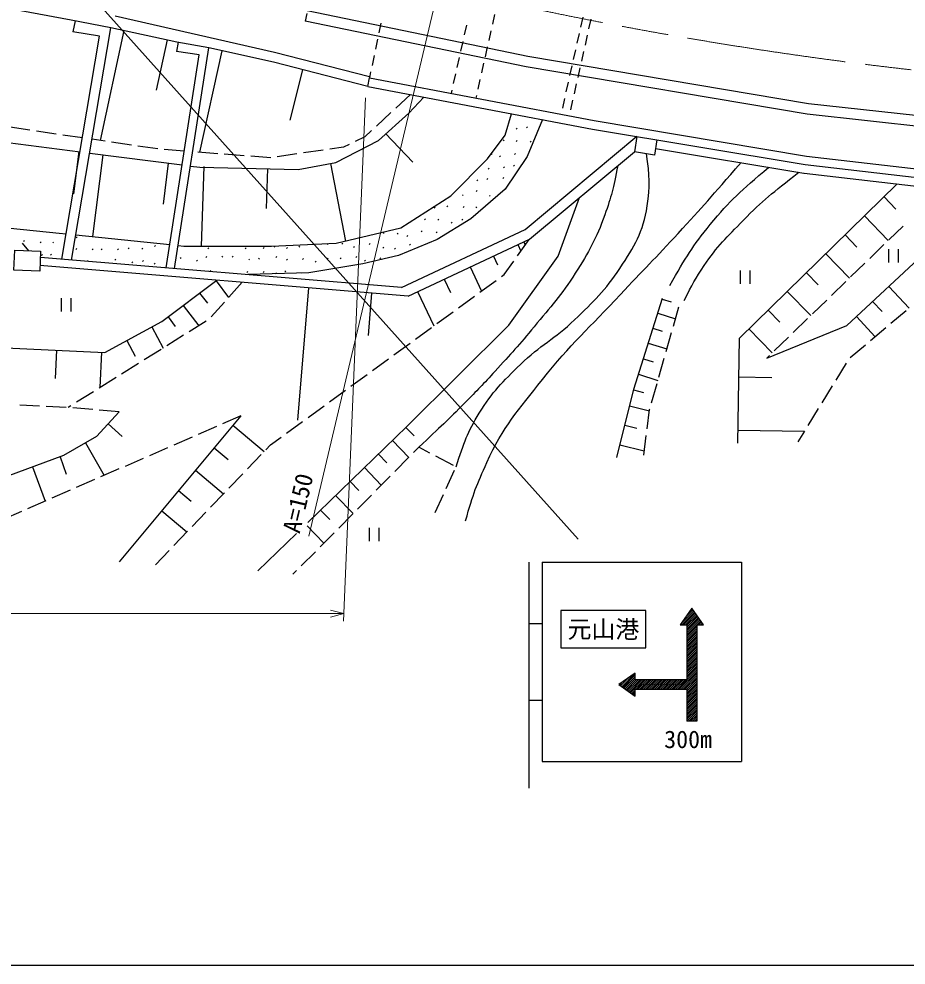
# Model space of a CAD drawing. Units: millimetres, scale not verified. Extents: x 40000 to 680000, y 20000 to 380000.
# Drawn here: x 191144 to 257897, y 205000 to 276162 of the extents above; entities that cross this region are included whole.
import ezdxf
from ezdxf.enums import TextEntityAlignment as Align

# ---------------------------------------------------------------- set-up
doc = ezdxf.new("R2010")
doc.units = ezdxf.units.MM
doc.header["$LTSCALE"] = 1000
doc.linetypes.add('CHAIN', pattern=[18.5, 12, -1.5, 3.5, -1.5])
for name, color, linetype, lineweight in [('M-BGD', 7, 'Continuous', 25), ('M-BMK', 2, 'CHAIN', 13), ('M-STR-HTXT', 7, 'Continuous', 13), ('M-STR-STR1', 1, 'Continuous', 25), ('M-STR-STRC', 7, 'Continuous', 25), ('M-TTL-BAND', 7, 'Continuous', 25)]:
    doc.layers.add(name, color=color, linetype=linetype, lineweight=lineweight)
doc.styles.add('ＭＳ ゴシック', font='')
doc.styles.get('ＭＳ ゴシック').set_extended_font_data('MS Gothic')

msp = doc.modelspace()

# ---------------------------------------------------------------- hatches: boundary and pattern name
at = {"layer": 'M-STR-STRC'}
h = msp.add_hatch(dxfattribs=at)
h.set_pattern_fill('USER', color=256, style=0, pattern_type=2)
h.set_pattern_definition([(45, (241399, 223341), (-141.4214, 141.4214), []), (45, (241399, 223200), (-141.4214, 141.4214), [])])
h.paths.add_polyline_path([(241399, 223341), (241399, 225716), (237524, 225716), (237524, 225216), (236274, 226091), (237524, 226966), (237524, 226466), (241399, 226466), (241399, 230591), (240899, 230591), (241774, 231841), (242649, 230591), (242149, 230591), (242149, 223341)])

# ---------------------------------------------------------------- linework, layer by layer
at = {"layer": 'M-BGD'}
for p, q in [((195071, 276077), (185252, 277863)), ((198374, 276390), (210380, 273667)), ((212804, 276570), (212683, 275983)), ((226931, 276493), (226766, 275762)), ((233566, 276286), (233402, 275554)), ((234178, 276148), (234013, 275417)), ((198061, 275497), (195071, 276077)), ((195112, 258030), (198061, 275497)), ((195366, 276020), (195205, 275191)), ((203015, 274426), (198061, 275497)), ((229301, 272557), (212683, 275983)), ((224809, 275688), (224645, 274957)), ((194380, 258091), (197210, 274853)), ((197210, 274853), (195205, 275191)), ((199039, 275286), (197254, 267030)), ((226657, 275274), (226493, 274542)), ((233292, 275066), (233128, 274334)), ((233904, 274929), (233740, 274197)), ((202295, 274582), (201477, 270802)), ((202856, 257388), (205426, 273980)), ((203118, 274407), (202991, 273721)), ((205426, 273980), (203015, 274426)), ((210290, 272908), (205426, 273980)), ((224535, 274469), (224371, 273737)), ((226383, 274054), (226219, 273322)), ((202217, 257441), (204698, 273456)), ((204698, 273456), (202991, 273721)), ((206402, 273765), (204721, 266131)), ((210380, 273667), (217535, 271823)), ((233019, 273846), (232854, 273115)), ((233630, 273709), (233466, 272977)), ((217394, 271090), (210290, 272908)), ((224261, 273249), (224097, 272517)), ((226110, 272834), (225945, 272103)), ((250455, 268993), (229301, 272557)), ((232745, 272627), (232581, 271895)), ((212491, 272345), (211522, 268559)), ((223988, 272029), (223824, 271298)), ((233357, 272489), (233192, 271758)), ((225836, 271615), (225672, 270883)), ((232471, 271407), (232307, 270675)), ((233083, 271270), (232919, 270538)), ((220605, 270479), (219506, 269458)), ((223714, 270810), (223658, 270560)), ((220493, 269070), (221608, 270288)), ((225562, 270395), (225520, 270206)), ((232198, 270187), (232033, 269456)), ((232809, 270050), (232645, 269318)), ((219139, 269118), (218040, 268098)), ((218190, 267017), (220493, 269070)), ((227742, 267419), (228196, 269035)), ((262649, 267641), (250455, 268993)), ((230528, 268591), (229393, 265812)), ((191962, 267792), (190478, 268009)), ((193941, 267503), (192457, 267720)), ((217673, 267758), (217164, 267285)), ((228563, 267886), (228634, 267957)), ((229333, 267982), (229403, 268053)), ((189135, 267017), (195743, 266167)), ((195920, 267214), (194436, 267431)), ((197626, 266965), (196645, 267108)), ((199605, 266676), (198121, 266893)), ((214977, 265366), (218190, 267017)), ((217164, 267285), (216436, 266941)), ((218733, 267536), (220786, 265391)), ((226403, 265633), (227742, 267419)), ((227593, 266996), (227663, 267067)), ((228553, 266955), (228624, 267026)), ((229231, 260334), (237648, 267342)), ((229605, 266903), (229676, 266974)), ((237643, 267316), (237452, 266169)), ((239155, 267065), (238963, 265917)), ((195651, 266179), (195244, 263013)), ((201584, 266387), (200100, 266604)), ((203577, 266217), (202081, 266330)), ((214046, 266303), (212562, 266084)), ((215557, 266526), (214540, 266376)), ((215984, 266728), (215557, 266526)), ((229572, 259608), (237452, 266169)), ((238963, 265917), (237452, 266169)), ((239048, 266427), (250206, 264568)), ((196470, 266074), (203416, 265181)), ((197462, 265946), (196671, 259793)), ((206100, 266026), (204604, 266139)), ((208094, 265875), (206598, 265988)), ((210088, 265724), (208593, 265838)), ((212067, 266011), (210583, 265792)), ((223636, 262866), (226403, 265633)), ((226677, 265979), (226747, 266049)), ((227309, 265801), (227380, 265872)), ((229393, 265812), (227742, 263357)), ((228430, 265973), (228500, 266044)), ((202385, 265313), (201989, 262237)), ((204050, 265099), (204756, 265008)), ((204756, 265008), (212165, 264830)), ((205049, 265066), (204851, 259072)), ((209844, 264907), (209745, 261910)), ((212165, 264830), (214977, 265366)), ((214597, 265293), (215708, 259459)), ((226459, 264858), (226530, 264929)), ((227613, 264975), (227683, 265045)), ((228364, 265094), (228435, 265164)), ((225604, 263992), (225675, 264063)), ((226352, 264078), (226423, 264149)), ((227567, 264166), (227638, 264237)), ((250237, 264563), (262104, 263183)), ((227742, 263357), (225153, 261125)), ((245352, 252144), (257233, 263749)), ((219886, 260456), (223636, 262866)), ((224511, 262872), (224582, 262943)), ((225560, 263187), (225631, 263258)), ((226542, 262821), (226613, 262892)), ((231714, 258314), (233327, 262734)), ((253432, 253095), (264051, 263013)), ((256236, 262776), (257133, 261858)), ((222395, 261931), (222466, 262002)), ((223347, 262022), (223418, 262092)), ((224569, 261975), (224640, 262046)), ((225539, 261963), (225609, 262034)), ((179547, 261527), (194178, 260054)), ((254768, 261341), (256561, 259506)), ((215021, 259296), (219886, 260456)), ((221659, 261046), (221730, 261117)), ((225153, 261125), (222609, 259563)), ((222656, 261035), (222727, 261106)), ((223670, 260815), (223741, 260886)), ((224481, 261023), (224552, 261093)), ((257670, 260581), (256593, 259537)), ((194178, 260054), (194702, 259999)), ((195432, 259923), (202487, 259184)), ((195454, 259705), (195525, 259776)), ((218564, 260021), (218635, 260092)), ((219617, 259974), (219687, 260045)), ((219932, 255970), (229231, 260334)), ((220341, 259804), (220412, 259875)), ((221420, 260150), (221491, 260220)), ((222535, 260070), (222606, 260140)), ((253308, 259916), (254199, 259004)), ((191888, 258721), (191409, 259299)), ((191481, 259435), (191552, 259506)), ((192749, 259314), (192820, 259385)), ((193685, 259309), (193755, 259380)), ((201339, 259044), (201409, 259114)), ((203123, 259117), (203551, 259072)), ((203551, 259072), (210157, 259072)), ((210157, 259072), (215021, 259296)), ((210360, 259000), (210430, 259071)), ((212220, 259003), (212291, 259074)), ((214337, 259204), (214401, 259267)), ((215434, 259216), (215505, 259287)), ((216320, 258986), (216391, 259056)), ((217491, 259202), (217562, 259273)), ((222609, 259563), (219708, 258358)), ((220429, 255317), (229572, 259608)), ((220535, 259157), (220605, 259228)), ((228668, 258347), (229542, 259567)), ((228675, 259187), (228910, 258685)), ((229128, 259400), (229245, 259149)), ((256234, 259189), (255157, 258145)), ((192836, 258366), (192907, 258437)), ((193529, 258390), (193599, 258461)), ((195435, 258817), (195505, 258888)), ((196650, 258806), (196721, 258877)), ((197344, 258788), (197415, 258859)), ((198558, 258796), (198629, 258866)), ((199366, 258872), (199436, 258943)), ((200386, 258839), (200457, 258909)), ((205370, 258878), (205441, 258949)), ((208174, 258879), (208245, 258949)), ((209528, 258906), (209599, 258977)), ((211273, 258888), (211344, 258958)), ((219708, 258358), (217030, 257733)), ((218518, 258930), (218589, 259001)), ((219414, 258840), (219484, 258911)), ((226842, 258327), (227152, 257667)), ((251849, 258491), (253631, 256666)), ((256581, 258848), (256581, 257848)), ((257331, 257848), (257331, 258848)), ((220429, 255317), (192707, 257618)), ((219932, 255970), (192758, 258226)), ((196293, 257933), (196353, 257993)), ((197299, 257849), (197325, 257875)), ((198356, 258013), (198426, 258083)), ((199647, 257828), (199718, 257899)), ((200450, 257920), (200520, 257991)), ((201327, 257721), (201397, 257791)), ((203269, 258157), (203340, 258228)), ((204502, 257935), (204573, 258006)), ((205206, 258221), (205277, 258292)), ((206428, 258236), (206499, 258306)), ((207184, 258242), (207255, 258313)), ((208431, 258031), (208502, 258102)), ((209184, 258085), (209255, 258156)), ((210474, 258216), (210545, 258287)), ((211282, 258010), (211353, 258081)), ((212474, 258068), (212545, 258138)), ((217030, 257733), (212968, 257064)), ((213435, 257863), (213505, 257934)), ((214340, 258097), (214411, 258168)), ((215315, 258116), (215386, 258186)), ((216493, 258227), (216564, 258298)), ((217140, 257939), (217211, 258009)), ((218298, 258119), (218369, 258190)), ((227652, 256930), (228377, 257941)), ((228010, 253136), (231714, 258314)), ((254798, 257797), (253720, 256753)), ((205518, 257167), (205587, 257236)), ((208285, 257102), (208356, 257172)), ((212968, 257064), (208371, 256930)), ((209529, 257098), (209599, 257168)), ((210450, 256991), (210521, 257062)), ((211168, 257141), (211239, 257212)), ((212358, 257046), (212373, 257062)), ((225094, 257507), (225947, 255688)), ((227445, 256779), (227652, 256930)), ((245411, 257244), (245411, 256244)), ((246161, 256244), (246161, 257244)), ((250399, 257074), (251284, 256168)), ((201900, 253404), (206034, 256512)), ((205973, 256466), (206921, 255205)), ((207947, 256353), (206948, 255235)), ((223151, 256595), (223629, 255577)), ((225829, 255602), (227041, 256485)), ((253361, 256405), (252284, 255361)), ((204743, 255542), (205321, 254774)), ((212930, 255940), (212103, 245974)), ((217684, 255545), (217419, 252353)), ((221146, 255654), (222357, 253073)), ((248949, 255658), (250719, 253845)), ((256592, 256046), (258121, 254410)), ((194330, 255148), (194330, 254148)), ((195080, 254148), (195080, 255148)), ((206614, 254862), (205615, 253744)), ((224212, 254424), (225425, 255307)), ((237407, 248326), (239568, 255163)), ((239545, 255091), (240214, 254880)), ((251925, 255013), (250848, 253970)), ((255378, 254912), (256087, 254153)), ((203514, 254618), (204669, 253081)), ((222596, 253246), (223808, 254130)), ((240392, 253063), (240803, 254501)), ((247508, 254250), (248388, 253350)), ((257892, 254215), (256747, 253246)), ((197615, 251083), (201900, 253404)), ((202362, 253752), (202903, 253032)), ((205230, 253432), (203959, 252636)), ((239207, 254021), (240545, 253598)), ((250489, 253622), (249412, 252578)), ((254163, 253777), (255581, 252259)), ((201142, 252993), (201999, 251410)), ((220333, 245504), (228010, 253136)), ((220979, 252069), (222191, 252952)), ((238853, 252901), (239553, 252679)), ((246067, 252843), (247826, 251042)), ((247431, 250659), (253432, 253095)), ((256365, 252923), (255221, 251954)), ((199264, 251977), (199900, 250804)), ((203535, 252371), (202264, 251575)), ((239843, 251139), (240255, 252582)), ((245233, 244242), (245352, 252144)), ((249053, 252230), (247975, 251186)), ((189581, 251440), (197615, 251083)), ((193968, 251245), (193874, 249128)), ((201840, 251310), (200568, 250514)), ((219362, 250891), (220575, 251774)), ((238499, 251780), (239899, 251337)), ((254839, 251631), (253694, 250661)), ((197356, 251095), (197238, 248429)), ((217746, 249714), (218958, 250597)), ((238128, 250607), (238861, 250376)), ((239293, 249216), (239705, 250659)), ((247616, 250838), (247431, 250659)), ((200145, 250248), (198873, 249452)), ((253387, 250274), (252601, 248997)), ((198449, 249187), (197178, 248391)), ((216129, 248536), (217342, 249419)), ((237757, 249435), (239223, 248971)), ((245308, 249239), (247806, 249201)), ((238744, 247293), (239156, 248736)), ((252339, 248571), (251553, 247293)), ((196754, 248126), (195483, 247330)), ((214513, 247359), (215725, 248242)), ((236128, 243166), (237407, 248326)), ((237391, 248261), (238137, 248076)), ((192702, 247042), (191203, 247119)), ((194699, 246940), (193201, 247017)), ((195059, 247065), (194848, 246932)), ((212896, 246181), (214109, 247064)), ((237095, 247067), (238587, 246698)), ((196693, 246782), (195198, 246904)), ((198686, 246620), (196990, 244745)), ((198686, 246620), (197191, 246742)), ((207836, 246307), (198686, 235328)), ((207836, 246307), (206461, 245708)), ((238411, 245326), (238598, 246782)), ((238598, 246782), (238606, 246813)), ((251291, 246867), (250505, 245590)), ((197862, 245709), (198906, 244765)), ((207246, 245600), (209603, 243637)), ((211280, 245003), (212492, 245887)), ((236732, 245602), (237648, 245375)), ((206002, 245508), (204627, 244909)), ((212887, 238295), (220333, 245504)), ((220257, 245431), (220871, 244797)), ((238157, 243342), (238347, 244830)), ((245248, 245242), (250244, 245167)), ((250243, 245164), (249748, 244361)), ((196990, 244745), (194491, 243317)), ((196163, 244273), (197560, 241827)), ((204169, 244709), (202794, 244109)), ((209721, 243760), (210067, 244120)), ((210067, 244120), (210875, 244709)), ((219242, 244448), (220470, 243180)), ((236368, 244136), (238200, 243682)), ((202336, 243910), (200961, 243310)), ((205835, 243907), (206894, 243024)), ((208335, 242317), (209374, 243399)), ((218192, 243432), (218828, 242776)), ((221225, 243942), (220838, 243551)), ((222066, 243501), (221225, 243942)), ((194491, 243317), (185698, 240104)), ((194235, 243224), (194707, 241934)), ((200502, 243110), (199127, 242511)), ((220486, 243196), (219430, 242130)), ((223838, 242573), (222509, 243269)), ((192171, 242469), (193114, 239889)), ((198669, 242311), (197294, 241711)), ((204423, 242213), (206541, 240448)), ((206950, 240875), (207989, 241957)), ((217142, 242415), (218413, 241103)), ((223303, 240853), (223923, 242219)), ((196836, 241512), (195461, 240912)), ((216056, 241364), (216713, 240685)), ((219078, 241775), (218023, 240709)), ((195002, 240712), (193627, 240113)), ((203155, 240691), (204106, 239898)), ((193169, 239913), (191794, 239314)), ((205565, 239432), (206604, 240514)), ((214970, 240312), (216284, 238954)), ((217671, 240354), (216615, 239288)), ((222475, 239032), (223096, 240398)), ((191336, 239114), (189961, 238514)), ((201887, 239169), (203789, 237584)), ((213846, 239224), (214526, 238522)), ((204179, 237990), (205218, 239072)), ((216263, 238933), (215208, 237867)), ((212824, 238031), (214082, 236731)), ((217500, 237888), (217500, 236888)), ((218250, 236888), (218250, 237888)), ((202794, 236547), (203833, 237629)), ((209130, 234658), (212030, 237466)), ((214856, 237512), (213800, 236447)), ((201409, 235105), (202448, 236187)), ((213448, 236091), (212392, 235026)), ((212041, 234671), (211763, 234391))]:
    msp.add_line(p, q, dxfattribs=at)
msp.add_lwpolyline([(262737, 268436), (250565, 269786), (229448, 273344), (212845, 276766)], dxfattribs=at)
msp.add_lwpolyline([(190825, 258767), (192777, 258683), (192714, 257192), (190761, 257275)], close=True, dxfattribs=at)
for points, knots in [([(224037, 242469), (224648, 244344), (224895, 245044), (225786, 246519), (226756, 248121), (227546, 248867), (228881, 250180), (230350, 251625), (231477, 252095), (232954, 253532), (234397, 254934), (235252, 255718), (236358, 257399), (237458, 259072), (238113, 260113), (238420, 262092), (238656, 263607), (238612, 264344), (238361, 266018)], [0, 0, 0, 0, 1, 1, 1, 2, 2, 2, 3, 3, 3, 4, 4, 4, 5, 5, 5, 6, 6, 6, 6]), ([(236201, 265127), (235868, 263406), (235726, 262832), (235223, 261421), (234579, 259614), (234034, 258658), (233006, 257038), (231944, 255364), (231174, 254544), (229912, 253016), (228803, 251673), (228147, 250950), (226973, 249664), (226108, 248717), (225603, 248206), (224704, 247292), (223380, 245948), (222920, 245532), (221225, 243942)], [0, 0, 0, 0, 1, 1, 1, 2, 2, 2, 3, 3, 3, 4, 4, 4, 5, 5, 5, 6, 6, 6, 6]), ([(224755, 238423), (225327, 240460), (225596, 241148), (226354, 242806), (227573, 245473), (228711, 246746), (230531, 249045), (232636, 251706), (234098, 252956), (236409, 255440), (238088, 257244), (239073, 258214), (240741, 260029), (242625, 262079), (243215, 262761), (245479, 265356)], [0, 0, 0, 0, 1, 1, 1, 2, 2, 2, 3, 3, 3, 4, 4, 4, 5, 5, 5, 5]), ([(240122, 256110), (241370, 258298), (241811, 259028), (243165, 260699), (244679, 262569), (245427, 263177), (247570, 265007)], [0, 0, 0, 0, 1, 1, 1, 2, 2, 2, 2]), ([(241205, 254976), (241816, 256224), (242047, 256621), (242700, 257605), (243672, 259069), (244414, 259751), (245640, 261009), (247149, 262557), (247799, 263035), (249827, 264631)], [0, 0, 0, 0, 1, 1, 1, 2, 2, 2, 3, 3, 3, 3])]:
    msp.add_open_spline(points, degree=3, knots=knots, dxfattribs=at)
at = {"layer": 'M-BMK'}
msp.add_arc((291994, 570559), 300124, 256.77454, 264.45853, dxfattribs=at)
at = {"layer": 'M-STR-HTXT'}
for p, q in [((195515, 279118), (233214, 237046)), ((222738, 278534), (212947, 237249)), ((217229, 270221), (215570, 230864)), ((120693, 231442), (215594, 231442)), ((215594, 231442), (214594, 231705)), ((215594, 231442), (214594, 231179))]:
    msp.add_line(p, q, dxfattribs=at)
at = {"layer": 'M-STR-STR1'}
for p, q in [((218376, 275852), (218223, 275117)), ((218121, 274628), (217968, 273894)), ((217866, 273404), (217712, 272670)), ((217610, 272181), (217516, 271728)), ((217394, 271090), (217516, 271728)), ((217516, 271728), (234419, 268513)), ((234419, 268513), (250403, 265849)), ((250403, 265849), (262253, 264471))]:
    msp.add_line(p, q, dxfattribs=at)
msp.add_lwpolyline([(217394, 271090), (234304, 267873), (250312, 265205), (262178, 263825)], dxfattribs=at)
at = {"layer": 'M-STR-STRC'}
for p, q in [((229509, 235306), (229509, 218306)), ((230509, 235306), (230509, 220306)), ((230509, 235306), (245509, 235306)), ((245509, 235306), (245509, 220306)), ((241774, 231841), (240899, 230591)), ((242649, 230591), (241774, 231841)), ((229509, 230681), (230509, 230681)), ((240899, 230591), (241399, 230591)), ((241399, 230591), (241399, 226466)), ((242149, 230591), (242149, 223341)), ((242149, 230591), (242649, 230591)), ((237524, 226966), (236274, 226091)), ((237524, 226466), (237524, 226966)), ((241399, 226466), (237524, 226466)), ((236274, 226091), (237524, 225216)), ((241399, 225716), (237524, 225716)), ((237524, 225216), (237524, 225716)), ((241399, 225716), (241399, 223341)), ((229509, 224931), (230509, 224931)), ((242149, 223341), (241399, 223341)), ((230509, 220306), (245509, 220306))]:
    msp.add_line(p, q, dxfattribs=at)
msp.add_lwpolyline([(231924, 228859), (238324, 228859), (238324, 231659), (231924, 231659)], close=True, dxfattribs=at)
at = {"layer": 'M-TTL-BAND'}
msp.add_line((40000, 205000), (579000, 205000), dxfattribs=at)

# ---------------------------------------------------------------- texts
at = {"layer": 'M-STR-HTXT', "style": 'ＭＳ ゴシック'}
msp.add_text('A=150', height=1320, rotation=76.658, dxfattribs=at).set_placement((212655, 237318), align=Align.BOTTOM_LEFT)
at = {"layer": 'M-STR-STRC', "style": 'ＭＳ ゴシック'}
msp.add_text('元山港', height=1320, dxfattribs=at).set_placement((235124, 230259), align=Align.MIDDLE_CENTER)
msp.add_text('300m', height=1320, dxfattribs=at).set_placement((241495, 220923), align=Align.BOTTOM_CENTER)

doc.saveas('drawing.dxf')
